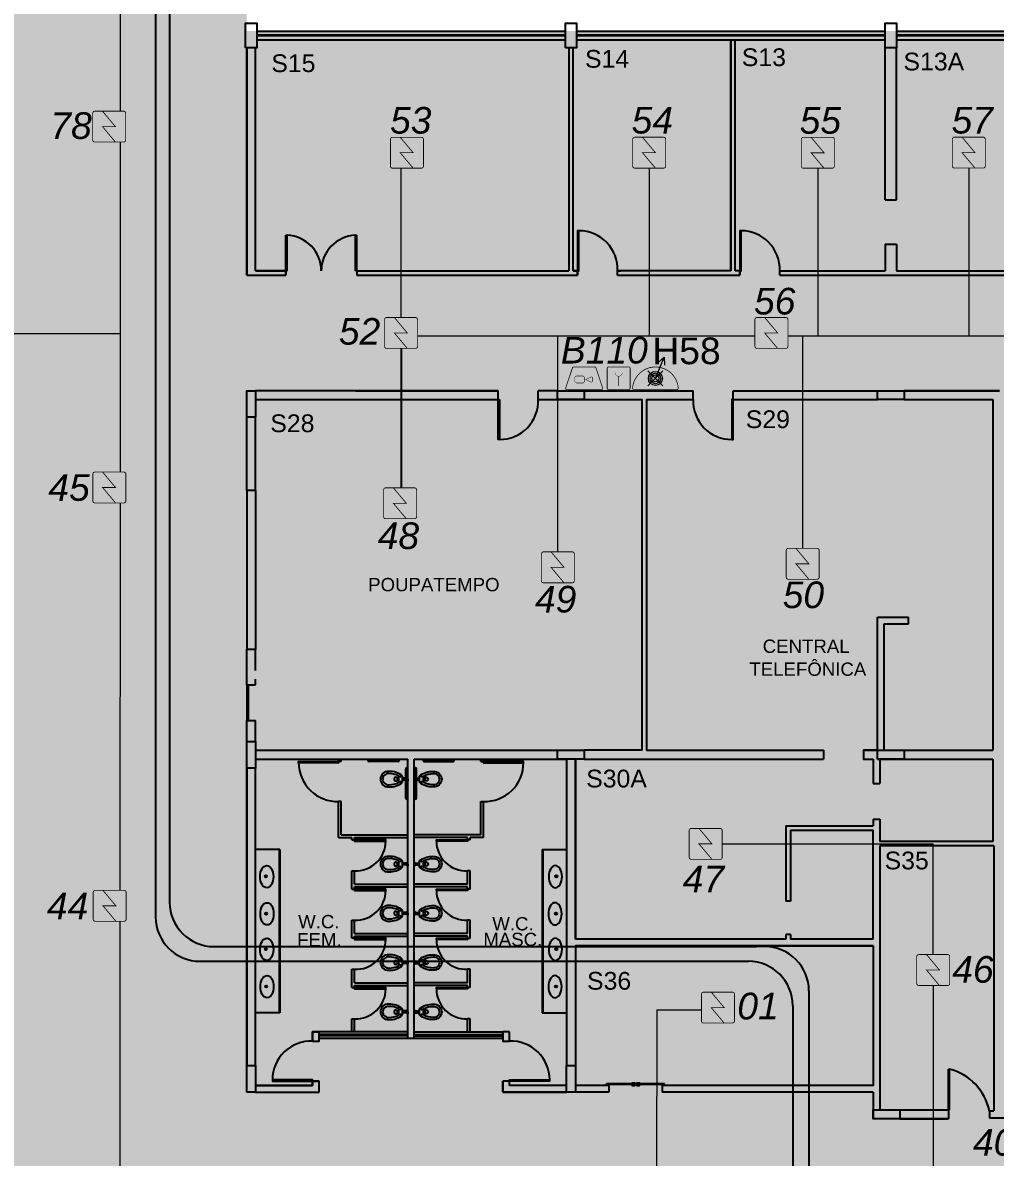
# Model space of a CAD drawing. Header units: metres. Extents: x -331 to 2982, y 362 to 2539.
# Drawn here: x 803.97 to 825.86, y 501.49 to 527.04 of the extents above; entities that cross this region are included whole.
import ezdxf
from ezdxf.enums import TextEntityAlignment as Align

# ---------------------------------------------------------------- set-up
doc = ezdxf.new("R2010")
doc.units = ezdxf.units.M
doc.layers.get('0').update_dxf_attribs({"color": 251})
doc.layers.add('_corredores', color=251, linetype='Continuous', plot=False)
doc.layers.add('_salas', color=251, linetype='Continuous', plot=False)
for name, color, linetype in [('ALV', 251, 'Continuous'), ('CX', 251, 'Continuous'), ('DET. FUMAÇA', 1, 'Continuous'), ('Div', 251, 'Continuous'), ('Est', 251, 'Continuous'), ('Mob', 251, 'Continuous'), ('SALAS NOVAS', 7, 'Continuous'), ('Texto_Salas', 251, 'Continuous'), ('vid', 251, 'Continuous'), ('vis', 251, 'Continuous')]:
    doc.layers.add(name, color=color, linetype=linetype)
doc.styles.add('DESTAQUE', font='arial.ttf', dxfattribs={"height": 0.4})
doc.styles.get("Standard").update_dxf_attribs({"font": 'arial.ttf', "height": 0.3})
doc.styles.add('X3G_ENTITY_1422892A', font='arial.ttf', dxfattribs={"height": 0.6})

# ---------------------------------------------------------------- blocks, each defined once
blk = doc.blocks.new('Detector de fumaça')
at = {"layer": 'DET. FUMAÇA', "linetype": 'Continuous', "lineweight": 15, "const_width": 0.0187}
blk.add_lwpolyline([(774.599, 539.816), (775.249, 539.816, -0.414214), (775.296, 539.769), (775.296, 539.167, -0.414214), (775.249, 539.12), (774.599, 539.12, -0.414214), (774.553, 539.167), (774.553, 539.769, -0.414214)], format="xyb", close=True, dxfattribs=at)
blk.add_lwpolyline([(774.773, 539.816), (775.064, 539.468), (774.773, 539.468), (775.064, 539.12)], dxfattribs=at)
blk = doc.blocks.new('WEW')
at = {"color": 1, "lineweight": 0, "true_color": 0xe60000}
for p, q in [((1781.244, 994.005), (1781.439, 994.482)), ((1781.439, 994.482), (1781.308, 994.36)), ((1781.439, 994.482), (1781.447, 994.302)), ((1781.075, 994.175), (1781.413, 993.836)), ((1781.413, 994.175), (1781.075, 993.836))]:
    blk.add_line(p, q, dxfattribs=at)
at = {"color": 1, "true_color": 0xe60000, "const_width": 0.0172}
for points in [[(1779.259, 993.747), (1780.023, 993.747, 0.511918), (1780.056, 993.793), (1779.907, 994.24, 0.322823), (1779.874, 994.263), (1779.408, 994.263, 0.322823), (1779.375, 994.24), (1779.226, 993.793, 0.511918)], [(1780.193, 994.263), (1780.641, 994.263, -0.414214), (1780.675, 994.229), (1780.675, 993.782, -0.414214), (1780.641, 993.747), (1780.193, 993.747, -0.414214), (1780.159, 993.782), (1780.159, 994.229, -0.414214)], [(1780.764, 993.748), (1781.724, 993.748, 0.435311), (1781.759, 993.784, 0.930949), (1780.73, 993.784, 0.435311)]]:
    blk.add_lwpolyline(points, format="xyb", close=True, dxfattribs=at)
at = {"color": 1, "true_color": 0xe60000, "const_width": 0.0086}
for points in [[(1779.463, 994.06), (1779.617, 994.06), (1779.652, 994.026), (1779.652, 993.936), (1779.617, 993.902), (1779.463, 993.902), (1779.428, 993.936), (1779.428, 994.026)], [(1779.832, 993.936), (1779.832, 994.026), (1779.802, 994.044), (1779.679, 993.981), (1779.802, 993.918)]]:
    blk.add_lwpolyline(points, close=True, dxfattribs=at)
for points in [[(1780.336, 994.135), (1780.338, 994.117), (1780.344, 994.099), (1780.351, 994.088), (1780.365, 994.073), (1780.373, 994.067), (1780.386, 994.06), (1780.397, 994.057), (1780.413, 994.055), (1780.421, 994.055), (1780.431, 994.056), (1780.45, 994.062), (1780.464, 994.07), (1780.477, 994.082), (1780.488, 994.096), (1780.494, 994.11), (1780.497, 994.122), (1780.498, 994.13), (1780.498, 994.136)], [(1780.417, 993.837), (1780.417, 994.055)]]:
    blk.add_lwpolyline(points, dxfattribs=at)
at = {"color": 1, "lineweight": 0, "true_color": 0xe60000}
for radius in [0.158, 0.119, 0.0774]:
    blk.add_circle((1781.244, 994.005), radius, dxfattribs=at)
blk = doc.blocks.new('VASO')
at = {"layer": 'Mob'}
for p, q in [((302.411, 172.354), (302.411, 172.494)), ((302.499, 172.354), (302.499, 172.494)), ((302.351, 172.465), (302.38, 172.465)), ((302.351, 172.383), (302.38, 172.383)), ((302.38, 172.465), (302.38, 172.383)), ((302.599, 172.444), (302.499, 172.444)), ((302.599, 172.404), (302.499, 172.404)), ((302.599, 172.444), (302.599, 172.455)), ((302.599, 172.404), (302.599, 172.444)), ((302.599, 172.404), (302.599, 172.393)), ((302.619, 172.464), (302.609, 172.464)), ((302.619, 172.383), (302.609, 172.383)), ((302.619, 172.424), (302.619, 172.464)), ((302.619, 172.424), (302.619, 172.383))]:
    blk.add_line(p, q, dxfattribs=at)
for centre in [(302.453, 172.486), (302.453, 172.362)]:
    blk.add_circle(centre, 0.00707, dxfattribs=at)
for centre, radius, start, end in [((302.178, 172.42), 0.179, 86.6811, 178.7962), ((302.178, 172.42), 0.129, 86.6811, 178.7962), ((302.205, 172.134), 0.464, 50.6979, 92.0637), ((302.205, 172.134), 0.414, 60.1325, 92.0637), ((302.178, 172.427), 0.179, 181.2038, 273.3189), ((302.178, 172.427), 0.129, 181.2038, 273.3189), ((302.205, 172.713), 0.464, 267.9363, 309.3021), ((302.205, 172.713), 0.414, 267.9363, 299.8675), ((302.349, 172.422), 0.043, 86.6811, 178.7962), ((302.349, 172.426), 0.043, 181.2038, 273.3189), ((302.609, 172.455), 0.00935, 90, 180), ((302.609, 172.393), 0.00935, 180, 270)]:
    blk.add_arc(centre, radius, start, end, dxfattribs=at)
blk = doc.blocks.new('VASO-SAN')
for p, q in [((302.411, 172.354), (302.411, 172.494)), ((302.499, 172.354), (302.499, 172.494)), ((302.351, 172.465), (302.38, 172.465)), ((302.351, 172.383), (302.38, 172.383)), ((302.38, 172.465), (302.38, 172.383)), ((302.599, 172.444), (302.499, 172.444)), ((302.599, 172.404), (302.499, 172.404)), ((302.599, 172.444), (302.599, 172.455)), ((302.599, 172.404), (302.599, 172.444)), ((302.599, 172.404), (302.599, 172.393)), ((302.619, 172.464), (302.609, 172.464)), ((302.619, 172.383), (302.609, 172.383)), ((302.619, 172.424), (302.619, 172.464)), ((302.619, 172.424), (302.619, 172.383))]:
    blk.add_line(p, q)
for centre in [(302.453, 172.486), (302.453, 172.362)]:
    blk.add_circle(centre, 0.00707)
for centre, radius, start, end in [((302.178, 172.42), 0.179, 86.6811, 178.7962), ((302.178, 172.42), 0.129, 86.6811, 178.7962), ((302.205, 172.134), 0.464, 50.6979, 92.0637), ((302.205, 172.134), 0.414, 60.1325, 92.0637), ((302.178, 172.427), 0.179, 181.2038, 273.3189), ((302.178, 172.427), 0.129, 181.2038, 273.3189), ((302.205, 172.713), 0.464, 267.9363, 309.3021), ((302.205, 172.713), 0.414, 267.9363, 299.8675), ((302.349, 172.422), 0.043, 86.6811, 178.7962), ((302.349, 172.426), 0.043, 181.2038, 273.3189), ((302.609, 172.455), 0.00935, 90, 180), ((302.609, 172.393), 0.00935, 180, 270)]:
    blk.add_arc(centre, radius, start, end)

msp = doc.modelspace()

# ---------------------------------------------------------------- hatches: boundary and pattern name
at = {"layer": '_corredores', "transparency": 33554508}
h = msp.add_hatch(color=256, dxfattribs=at)
h.dxf.hatch_style = 1
h.paths.add_polyline_path([(854.159, 542.856), (842.384, 542.856), (842.384, 540.756), (852.409, 540.756), (852.409, 521.406), (848.359, 521.406), (847.259, 526.931), (845.259, 526.931), (845.259, 521.356), (809.009, 521.356), (809.009, 540.756), (822.22, 540.756), (822.22, 542.856), (770.404, 542.856), (768.809, 542.931), (768.809, 540.556), (770.504, 540.556), (770.504, 526.646), (768.274, 526.646), (768.274, 525.646), (769.399, 525.646), (769.399, 519.846), (768.274, 519.846), (768.274, 518.756), (770.509, 518.756), (770.509, 518.556), (770.509, 510.381), (770.509, 504.956), (767.991, 504.956), (767.991, 502.406), (768.091, 502.406), (768.091, 502.256), (760.804, 502.256), (760.804, 518.556), (759.004, 518.556), (759.004, 502.343), (756.304, 502.343), (756.304, 502.526), (754.454, 502.526), (754.454, 499.256), (756.554, 499.256), (756.554, 499.756), (801.957, 499.756), (801.957, 494.706), (802.257, 494.706), (802.257, 494.056), (801.957, 494.056), (801.957, 489.034), (797.559, 489.034), (797.559, 485.931), (798.959, 485.931), (798.959, 486.531), (802.034, 486.531), (802.034, 486.306), (803.983, 486.306), (803.983, 494.656), (816.416, 494.656), (816.416, 491.706), (814.609, 491.706), (814.609, 489.906), (818.009, 489.906), (818.009, 491.706), (824.559, 491.706), (824.559, 492.606), (823.409, 492.606), (823.409, 499.956), (842.959, 499.956), (842.959, 498.656), (844.912, 498.656), (844.912, 499.956), (852.509, 499.956), (852.509, 494.406), (854.159, 494.406)])
h.paths.add_polyline_path([(809.009, 518.756), (842.959, 518.756), (842.959, 502.256), (830.609, 502.256), (830.609, 502.356), (823.109, 502.356), (823.109, 502.956), (814.779, 502.956), (814.779, 504.162), (810.639, 504.162), (810.639, 502.956), (809.009, 502.956)], flags=16)
h.paths.add_polyline_path([(802.012, 502.256), (773.009, 502.256), (769.691, 502.256), (769.691, 502.406), (770.134, 502.406), (770.134, 502.556), (773.009, 502.556), (773.009, 518.756), (775.859, 518.756), (795.009, 518.756), (795.009, 515.106), (799.059, 515.106), (799.059, 516.906), (797.859, 516.906), (797.859, 518.756), (802.012, 518.756)], flags=16)
h.paths.add_polyline_path([(802.012, 521.356), (773.012, 521.356), (772.984, 521.356), (772.984, 526.856), (773.012, 540.756), (802.012, 540.756)], flags=16)
h.paths.add_polyline_path([(844.809, 518.556), (844.809, 518.756), (847.259, 518.756), (847.259, 518.08), (852.209, 518.08), (852.209, 518.756), (852.259, 519.237), (852.409, 519.237), (852.409, 502.256), (844.959, 502.256), (844.979, 518.556)], flags=16)
at = {"layer": '_salas', "transparency": 33554559}
h = msp.add_hatch(color=256, dxfattribs=at)
h.dxf.hatch_style = 1
h.paths.add_polyline_path([(773.012, 540.756), (773.012, 534.756), (802.012, 534.756), (802.012, 540.756)])
h.paths.add_polyline_path([(809.009, 540.756), (809.009, 534.756), (845.259, 534.756), (845.259, 526.931), (847.259, 526.931), (848.359, 521.406), (852.409, 521.406), (852.409, 540.756)])
h.paths.add_polyline_path([(775.859, 526.856), (775.859, 521.356), (802.012, 521.356), (802.012, 526.856)])
h.paths.add_polyline_path([(809.009, 526.856), (809.009, 521.356), (839.659, 521.356), (839.659, 526.856)])
h.paths.add_polyline_path([(802.012, 502.256), (802.012, 518.756), (797.859, 518.756), (797.859, 516.906), (799.059, 516.906), (799.059, 515.106), (795.009, 515.106), (795.009, 518.756), (775.859, 518.756), (775.859, 514.056), (773.009, 514.056), (773.009, 502.256)])
h.paths.add_polyline_path([(830.609, 502.356), (842.959, 502.256), (842.959, 518.756), (809.009, 518.756), (809.009, 502.956), (810.639, 502.956), (810.639, 504.162), (814.779, 504.162), (814.779, 502.956), (823.109, 502.956), (823.109, 502.356)])
h.paths.add_polyline_path([(852.409, 518.08), (847.259, 518.08), (847.259, 518.756), (844.979, 518.756), (844.959, 502.256), (852.409, 502.256)])

# ---------------------------------------------------------------- linework, layer by layer
at = {"layer": 'ALV', "color": 251}
for p, q in [((809.009, 521.356), (809.009, 526.481)), ((809.009, 526.481), (809.009, 521.356)), ((809.009, 526.481), (809.009, 521.356)), ((809.209, 521.456), (809.209, 526.481)), ((809.209, 521.456), (809.209, 526.481)), ((809.209, 521.456), (809.209, 526.481)), ((809.209, 521.456), (809.209, 526.481)), ((816.259, 526.481), (816.259, 521.456)), ((816.359, 521.456), (816.359, 526.481)), ((819.909, 521.456), (819.909, 526.656)), ((819.909, 521.456), (819.909, 526.656)), ((819.909, 526.656), (819.909, 521.456)), ((819.909, 521.456), (819.909, 526.576)), ((819.909, 521.456), (819.909, 526.576)), ((820.009, 521.456), (820.009, 526.656)), ((820.009, 521.456), (820.009, 526.656)), ((820.009, 521.456), (820.009, 526.576)), ((820.009, 521.456), (820.009, 526.576)), ((820.009, 521.456), (820.009, 526.576)), ((823.384, 523.056), (823.384, 526.481)), ((823.634, 523.056), (823.634, 526.481)), ((823.384, 523.056), (823.634, 523.056)), ((823.384, 522.056), (823.384, 521.456)), ((823.384, 522.056), (823.634, 522.056)), ((823.634, 522.056), (823.634, 521.456)), ((809.009, 521.356), (809.889, 521.356)), ((809.009, 521.356), (809.72, 521.356)), ((809.009, 521.356), (809.72, 521.356)), ((809.009, 521.356), (809.72, 521.356)), ((809.209, 521.456), (809.889, 521.456)), ((809.209, 521.456), (809.75, 521.456)), ((809.889, 521.456), (809.209, 521.456)), ((809.889, 521.456), (809.209, 521.456)), ((809.889, 521.456), (809.889, 521.356)), ((809.889, 521.456), (809.889, 521.356)), ((809.889, 521.356), (809.889, 521.456)), ((809.889, 521.356), (809.889, 521.456)), ((811.489, 521.456), (815.341, 521.456)), ((811.489, 521.456), (816.259, 521.456)), ((811.489, 521.456), (811.489, 521.356)), ((811.489, 521.456), (811.489, 521.356)), ((811.489, 521.456), (811.489, 521.356)), ((811.489, 521.356), (816.459, 521.356)), ((816.359, 521.456), (816.459, 521.456)), ((816.359, 521.456), (816.459, 521.456)), ((816.459, 521.456), (816.359, 521.456)), ((816.459, 521.456), (816.359, 521.456)), ((816.459, 521.456), (816.359, 521.456)), ((816.459, 521.456), (816.459, 521.356)), ((816.459, 521.456), (816.459, 521.356)), ((816.459, 521.356), (816.459, 521.456)), ((816.459, 521.356), (816.459, 521.456)), ((817.359, 521.456), (817.434, 521.456)), ((817.359, 521.456), (817.434, 521.456)), ((819.909, 521.456), (817.359, 521.456)), ((817.359, 521.356), (817.359, 521.456)), ((817.359, 521.356), (817.359, 521.456)), ((817.359, 521.356), (818.809, 521.356)), ((817.359, 521.356), (818.809, 521.356)), ((817.359, 521.356), (820.109, 521.356)), ((820.109, 521.456), (820.009, 521.456)), ((820.109, 521.456), (820.009, 521.456)), ((820.109, 521.456), (820.109, 521.356)), ((820.109, 521.456), (820.109, 521.356)), ((820.109, 521.356), (820.109, 521.456)), ((820.109, 521.356), (820.109, 521.456)), ((821.009, 521.356), (821.009, 521.456)), ((821.009, 521.456), (823.384, 521.456)), ((821.009, 521.356), (821.009, 521.456)), ((821.009, 521.356), (829.763, 521.356)), ((823.634, 521.456), (826.863, 521.456)), ((814.672, 518.756), (809.209, 518.756)), ((811.459, 518.756), (814.672, 518.756)), ((814.672, 518.556), (814.672, 518.756)), ((814.672, 518.556), (814.672, 518.756)), ((814.672, 518.556), (814.672, 518.756)), ((816.609, 518.756), (819.06, 518.756)), ((819.06, 518.556), (819.06, 518.756)), ((819.96, 518.556), (819.96, 518.756)), ((819.96, 518.756), (823.209, 518.756)), ((820.709, 518.756), (825.959, 518.756)), ((825.959, 518.756), (823.809, 518.756)), ((809.209, 518.556), (814.683, 518.556)), ((811.459, 518.556), (814.109, 518.556)), ((811.459, 518.556), (814.109, 518.556)), ((815.572, 518.556), (817.909, 518.556)), ((817.909, 510.656), (817.909, 518.556)), ((818.009, 518.556), (818.009, 510.656)), ((818.009, 518.556), (819.06, 518.556)), ((819.96, 518.556), (823.209, 518.556)), ((823.809, 518.556), (825.809, 518.556)), ((825.809, 518.556), (825.809, 510.656)), ((809.009, 516.506), (809.009, 518.156)), ((809.009, 516.506), (809.009, 518.156)), ((809.209, 516.506), (809.209, 518.156)), ((809.209, 516.506), (809.209, 518.156)), ((809.209, 516.506), (809.009, 516.506)), ((809.009, 516.506), (809.009, 512.923)), ((809.209, 516.506), (809.209, 512.923)), ((823.209, 510.656), (823.209, 513.656)), ((823.209, 513.656), (823.909, 513.656)), ((823.909, 513.506), (823.909, 513.656)), ((823.359, 510.656), (823.359, 513.506)), ((823.359, 513.506), (823.909, 513.506)), ((809.009, 512.13), (809.009, 512.923)), ((809.209, 512.923), (809.009, 512.923)), ((809.209, 512.456), (809.209, 512.923)), ((809.209, 512.456), (809.209, 512.923)), ((809.009, 512.13), (809.209, 512.13)), ((809.209, 512.13), (809.209, 512.256)), ((809.009, 511.33), (809.209, 511.33)), ((809.009, 510.856), (809.009, 511.33)), ((809.209, 510.856), (809.209, 511.33)), ((809.209, 510.656), (816.009, 510.656)), ((817.909, 510.656), (816.609, 510.656)), ((818.009, 510.656), (821.994, 510.656)), ((821.994, 510.656), (821.994, 510.456)), ((822.894, 510.656), (825.809, 510.656)), ((822.894, 510.656), (822.894, 510.456)), ((822.894, 510.655), (822.895, 510.656)), ((809.209, 510.456), (812.639, 510.456)), ((812.639, 504.162), (812.639, 510.456)), ((812.779, 504.162), (812.779, 510.456)), ((812.779, 510.456), (816.209, 510.456)), ((816.209, 510.456), (816.209, 504.156)), ((816.209, 510.456), (816.209, 504.156)), ((816.209, 510.456), (816.209, 503.556)), ((816.409, 510.456), (816.409, 506.406)), ((816.409, 510.456), (816.409, 506.406)), ((816.409, 506.406), (816.409, 510.456)), ((816.609, 510.456), (821.994, 510.456)), ((822.894, 510.456), (823.109, 510.456)), ((823.109, 510.456), (823.109, 509.906)), ((823.109, 510.456), (823.109, 509.906)), ((823.209, 510.456), (825.809, 510.456)), ((823.259, 510.456), (823.259, 509.906)), ((825.809, 510.456), (825.809, 508.606)), ((809.009, 503.556), (809.009, 510.256)), ((809.009, 510.256), (809.009, 503.556)), ((809.209, 504.156), (809.209, 510.256)), ((809.209, 504.156), (809.209, 510.256)), ((823.109, 509.906), (823.259, 509.906)), ((823.259, 509.906), (823.259, 509.906)), ((823.109, 509.106), (823.109, 508.956)), ((823.109, 509.106), (823.259, 509.106)), ((823.109, 509.106), (823.109, 508.956)), ((823.259, 509.106), (823.259, 508.606)), ((821.149, 508.956), (823.109, 508.956)), ((821.149, 508.956), (821.149, 507.256)), ((821.249, 508.856), (823.109, 508.856)), ((821.249, 508.856), (821.249, 507.256)), ((823.109, 506.406), (823.109, 508.856)), ((825.809, 508.606), (823.259, 508.606)), ((823.259, 508.506), (823.259, 502.556)), ((825.829, 508.506), (823.259, 508.506)), ((825.829, 508.506), (825.829, 502.536)), ((821.249, 507.256), (821.149, 507.256)), ((821.249, 506.506), (821.149, 506.506)), ((821.149, 506.506), (821.149, 506.406)), ((821.249, 506.506), (821.249, 506.406)), ((821.149, 506.406), (816.409, 506.406)), ((823.109, 506.256), (816.409, 506.256)), ((816.409, 506.256), (816.409, 503.556)), ((823.109, 506.406), (821.249, 506.406)), ((810.489, 504.106), (810.489, 504.312)), ((810.489, 504.312), (810.639, 504.312)), ((814.929, 504.312), (814.779, 504.312)), ((814.779, 504.162), (814.779, 504.312)), ((814.929, 504.106), (814.929, 504.312)), ((809.209, 503.556), (809.209, 504.156)), ((809.209, 503.556), (809.209, 504.156)), ((812.779, 504.162), (812.639, 504.162)), ((810.489, 503.206), (810.639, 503.206)), ((810.489, 503.106), (810.489, 503.206)), ((810.639, 503.206), (810.489, 503.206)), ((810.489, 503.206), (810.489, 503.106)), ((810.639, 502.962), (810.639, 503.206)), ((810.639, 502.956), (810.639, 503.206)), ((814.779, 502.962), (814.779, 503.206)), ((814.929, 503.206), (814.779, 503.206)), ((814.929, 503.206), (814.779, 503.206)), ((814.779, 503.206), (814.779, 502.956)), ((814.929, 503.106), (814.929, 503.206)), ((814.929, 503.106), (814.929, 503.206)), ((809.209, 503.106), (810.489, 503.106)), ((810.489, 503.106), (809.209, 503.106)), ((809.209, 502.956), (810.639, 502.956)), ((809.209, 502.956), (810.639, 502.956)), ((816.209, 502.956), (814.779, 502.956)), ((814.779, 502.956), (816.209, 502.956)), ((816.209, 503.106), (814.929, 503.106)), ((816.209, 503.106), (814.929, 503.106)), ((817.159, 503.106), (816.409, 503.106)), ((817.159, 502.956), (816.409, 502.956)), ((817.159, 503.106), (817.159, 502.956)), ((818.359, 503.106), (818.359, 502.956)), ((823.109, 502.956), (818.359, 502.956)), ((823.109, 502.956), (823.109, 502.356)), ((823.709, 502.556), (824.809, 502.556)), ((824.809, 502.556), (824.809, 502.356)), ((825.729, 502.536), (825.829, 502.536)), ((825.729, 502.536), (825.729, 502.376)), ((824.809, 502.356), (823.109, 502.356)), ((823.709, 502.356), (824.809, 502.356)), ((823.809, 502.356), (824.809, 502.356)), ((825.729, 502.376), (830.609, 502.376))]:
    msp.add_line(p, q, dxfattribs=at)
for points in [[(823.209, 510.456), (823.209, 510.656), (822.895, 510.656), (822.894, 510.655), (822.894, 510.456), (823.109, 510.456)], [(816.409, 506.256), (816.409, 506.256), (823.109, 506.256), (823.109, 506.256)], [(823.109, 506.256), (823.109, 503.106), (818.359, 503.106)], [(823.109, 506.406), (823.109, 506.406), (821.249, 506.406)]]:
    msp.add_lwpolyline(points, dxfattribs=at)
for points in [[(810.639, 504.312), (810.489, 504.312), (810.489, 504.106), (810.639, 504.106), (810.639, 504.162)], [(814.929, 504.312), (814.779, 504.312), (814.779, 504.162), (814.779, 504.106), (814.929, 504.106)]]:
    msp.add_lwpolyline(points, close=True, dxfattribs=at)
at = {"layer": 'CX', "color": 251, "ltscale": 8}
for p, q in [((809.889, 521.456), (809.889, 522.256)), ((809.889, 522.256), (809.919, 522.256)), ((809.919, 521.456), (809.919, 522.256)), ((811.459, 521.456), (811.459, 522.256)), ((811.459, 522.256), (811.489, 522.256)), ((811.489, 521.456), (811.489, 522.256)), ((809.009, 512.13), (809.009, 511.33)), ((809.039, 512.13), (809.039, 511.33))]:
    msp.add_line(p, q, dxfattribs=at)
at = {"layer": 'CX', "color": 251}
for p, q in [((809.889, 521.456), (809.919, 521.456)), ((811.489, 521.456), (811.459, 521.456)), ((812.639, 504.312), (810.639, 504.312)), ((812.779, 504.312), (814.779, 504.312)), ((812.639, 504.162), (810.639, 504.162)), ((814.779, 504.162), (812.779, 504.162)), ((824.809, 503.476), (824.829, 503.476)), ((824.809, 502.556), (824.809, 503.476)), ((824.829, 502.556), (824.829, 503.476)), ((817.111, 503.126), (817.111, 503.146)), ((817.761, 503.146), (817.111, 503.146)), ((817.761, 503.126), (817.111, 503.126)), ((817.708, 503.156), (817.708, 503.146)), ((817.708, 503.116), (817.708, 503.126)), ((817.715, 503.156), (817.715, 503.146)), ((817.715, 503.116), (817.715, 503.126)), ((817.761, 503.126), (817.761, 503.146)), ((817.767, 503.146), (817.767, 503.126)), ((818.417, 503.146), (817.767, 503.146)), ((818.417, 503.126), (817.767, 503.126)), ((817.814, 503.156), (817.814, 503.146)), ((817.814, 503.116), (817.814, 503.126)), ((817.821, 503.156), (817.821, 503.146)), ((817.821, 503.116), (817.821, 503.126)), ((818.417, 503.126), (818.417, 503.146)), ((824.809, 502.556), (824.829, 502.556))]:
    msp.add_line(p, q, dxfattribs=at)
at = {"layer": 'CX', "ltscale": 8}
for points in [[(816.459, 521.456), (816.489, 521.456), (816.489, 522.356), (816.459, 522.356)], [(820.109, 521.456), (820.139, 521.456), (820.139, 522.356), (820.109, 522.356)], [(819.96, 518.556), (819.93, 518.556), (819.93, 517.656), (819.96, 517.656)], [(811.439, 508.642), (811.439, 508.612), (812.139, 508.612), (812.139, 508.642)], [(813.979, 508.642), (813.979, 508.612), (813.279, 508.612), (813.279, 508.642)], [(811.439, 507.532), (811.439, 507.502), (812.139, 507.502), (812.139, 507.532)], [(813.979, 507.532), (813.979, 507.502), (813.279, 507.502), (813.279, 507.532)], [(811.439, 506.424), (811.439, 506.394), (812.139, 506.394), (812.139, 506.424)], [(813.979, 506.424), (813.979, 506.394), (813.279, 506.394), (813.279, 506.424)], [(811.439, 505.312), (811.439, 505.282), (812.139, 505.282), (812.139, 505.312)], [(813.979, 505.312), (813.979, 505.282), (813.279, 505.282), (813.279, 505.312)], [(810.489, 503.206), (810.489, 503.236), (809.589, 503.236), (809.589, 503.206)], [(814.929, 503.206), (814.929, 503.236), (815.829, 503.236), (815.829, 503.206)]]:
    msp.add_lwpolyline(points, close=True, dxfattribs=at)
at = {"layer": 'CX', "color": 251, "ltscale": 8}
msp.add_lwpolyline([(814.702, 518.556), (814.702, 517.656), (814.672, 517.656), (814.672, 518.556)], close=True, dxfattribs=at)
at = {"layer": 'CX', "color": 251}
for points in [[(817.679, 503.168), (817.746, 503.168), (817.746, 503.156), (817.679, 503.156)], [(817.785, 503.168), (817.852, 503.168), (817.852, 503.156), (817.785, 503.156)], [(817.679, 503.104), (817.746, 503.104), (817.746, 503.116), (817.679, 503.116)], [(817.785, 503.104), (817.852, 503.104), (817.852, 503.116), (817.785, 503.116)]]:
    msp.add_lwpolyline(points, close=True, dxfattribs=at)
at = {"layer": 'CX', "ltscale": 8}
for centre, radius, start, end in [((816.489, 521.486), 0.871, 358.058, 90), ((820.139, 521.486), 0.871, 358.058, 90), ((819.93, 518.527), 0.871, 178.058, 270), ((811.468, 508.612), 0.671, 267.4911, 0), ((813.95, 508.612), 0.671, 180, 272.5089), ((811.468, 507.502), 0.671, 267.4911, 0), ((813.95, 507.502), 0.671, 180, 272.5089), ((811.468, 506.394), 0.671, 267.4911, 0), ((813.95, 506.394), 0.671, 180, 272.5089), ((811.468, 505.282), 0.671, 267.4911, 0), ((813.95, 505.282), 0.671, 180, 272.5089), ((810.46, 503.236), 0.871, 88.058, 180), ((814.959, 503.236), 0.871, 0, 91.942)]:
    msp.add_arc(centre, radius, start, end, dxfattribs=at)
at = {"layer": 'CX', "color": 251, "ltscale": 8}
for centre, radius, start, end in [((809.889, 521.456), 0.8, 0, 87.8509), ((811.489, 521.456), 0.8, 92.1491, 180), ((814.702, 518.527), 0.87, 270, 1.942)]:
    msp.add_arc(centre, radius, start, end, dxfattribs=at)
at = {"layer": 'CX', "color": 251}
msp.add_arc((824.521, 502.28), 1.235, 11.9651, 75.5441, dxfattribs=at)
at = {"layer": 'Div', "color": 230, "linetype": 'Continuous'}
for p, q in [((806.96, 535.687), (806.96, 506.904)), ((807.273, 535.317), (807.273, 507.236)), ((808.273, 506.236), (820.488, 506.236)), ((807.96, 505.904), (820.303, 505.904)), ((821.666, 505.236), (821.666, 485.438)), ((821.303, 504.904), (821.303, 485.438))]:
    msp.add_line(p, q, dxfattribs=at)
at = {"layer": 'Div', "color": 150, "linetype": 'Continuous', "lineweight": 0}
for p, q in [((812.485, 520.404), (812.485, 523.767)), ((816.014, 515.125), (816.014, 519.991)), ((821.526, 515.204), (821.526, 519.991)), ((819.714, 508.549), (824.464, 508.549)), ((824.464, 506.055), (824.464, 508.549)), ((824.464, 505.36), (824.464, 501.113)), ((818.237, 499.049), (818.252, 504.808)), ((818.252, 504.808), (819.246, 504.808))]:
    msp.add_line(p, q, dxfattribs=at)
at = {"layer": 'Div', "color": 150}
msp.add_line((812.485, 519.709), (812.485, 516.568), dxfattribs=at)
at = {"layer": 'Div', "lineweight": 0}
for p, q in [((811.079, 510.406), (811.079, 510.456)), ((811.139, 510.406), (811.079, 510.406)), ((811.139, 510.406), (811.139, 510.456)), ((814.279, 510.406), (814.279, 510.456)), ((814.279, 510.406), (814.339, 510.406)), ((814.339, 510.406), (814.339, 510.456)), ((811.079, 508.692), (811.079, 509.506)), ((811.139, 509.506), (811.079, 509.506)), ((811.139, 508.752), (811.139, 509.506)), ((814.279, 509.506), (814.339, 509.506)), ((814.279, 508.752), (814.279, 509.506)), ((814.339, 508.692), (814.339, 509.506)), ((811.079, 508.692), (811.379, 508.692)), ((811.139, 508.752), (812.639, 508.752)), ((811.379, 508.642), (811.379, 508.692)), ((811.379, 508.642), (811.439, 508.642)), ((811.439, 508.692), (812.639, 508.692)), ((811.439, 508.642), (811.439, 508.692)), ((811.439, 508.642), (811.439, 508.692)), ((814.279, 508.752), (812.779, 508.752)), ((813.979, 508.692), (812.779, 508.692)), ((813.979, 508.642), (813.979, 508.692)), ((813.979, 508.642), (813.979, 508.692)), ((814.039, 508.642), (813.979, 508.642)), ((814.039, 508.642), (814.039, 508.692)), ((814.339, 508.692), (814.039, 508.692)), ((811.379, 507.942), (811.439, 507.942)), ((811.379, 507.532), (811.379, 507.942)), ((811.439, 507.642), (811.439, 507.942)), ((813.979, 507.642), (813.979, 507.942)), ((814.039, 507.942), (813.979, 507.942)), ((814.039, 507.532), (814.039, 507.942)), ((811.379, 507.532), (811.439, 507.532)), ((811.439, 507.642), (812.639, 507.642)), ((811.439, 507.582), (812.639, 507.582)), ((811.439, 507.532), (811.439, 507.582)), ((811.439, 507.532), (811.439, 507.582)), ((813.979, 507.642), (812.779, 507.642)), ((813.979, 507.582), (812.779, 507.582)), ((813.979, 507.532), (813.979, 507.582)), ((813.979, 507.532), (813.979, 507.582)), ((814.039, 507.532), (813.979, 507.532)), ((811.379, 506.832), (811.439, 506.832)), ((811.379, 506.424), (811.379, 506.832)), ((811.439, 506.532), (811.439, 506.832)), ((813.979, 506.532), (813.979, 506.832)), ((814.039, 506.832), (813.979, 506.832)), ((814.039, 506.424), (814.039, 506.832)), ((811.439, 506.532), (812.639, 506.532)), ((813.979, 506.532), (812.779, 506.532)), ((811.439, 506.472), (812.639, 506.472)), ((811.439, 506.424), (811.439, 506.472)), ((813.979, 506.472), (812.779, 506.472)), ((813.979, 506.424), (813.979, 506.472)), ((811.379, 505.724), (811.439, 505.724)), ((811.379, 505.312), (811.379, 505.724)), ((811.439, 505.422), (811.439, 505.724)), ((813.979, 505.422), (813.979, 505.724)), ((814.039, 505.724), (813.979, 505.724)), ((814.039, 505.312), (814.039, 505.724)), ((811.379, 505.312), (811.439, 505.312)), ((811.439, 505.422), (812.639, 505.422)), ((811.439, 505.362), (812.639, 505.362)), ((811.439, 505.312), (811.439, 505.362)), ((813.979, 505.422), (812.779, 505.422)), ((813.979, 505.362), (812.779, 505.362)), ((813.979, 505.312), (813.979, 505.362)), ((814.039, 505.312), (813.979, 505.312)), ((811.379, 504.312), (811.379, 504.612)), ((811.379, 504.612), (811.439, 504.612)), ((811.439, 504.312), (811.439, 504.612)), ((813.979, 504.312), (813.979, 504.612)), ((814.039, 504.612), (813.979, 504.612)), ((814.039, 504.312), (814.039, 504.612))]:
    msp.add_line(p, q, dxfattribs=at)
at = {"layer": 'Div'}
for p, q in [((811.079, 510.406), (811.079, 510.456)), ((811.139, 510.406), (811.079, 510.406)), ((811.139, 510.406), (811.139, 510.456)), ((814.279, 510.406), (814.279, 510.456)), ((814.279, 510.406), (814.339, 510.406)), ((814.339, 510.406), (814.339, 510.456)), ((811.079, 508.692), (811.079, 509.506)), ((811.139, 509.506), (811.079, 509.506)), ((811.139, 508.752), (811.139, 509.506)), ((814.279, 509.506), (814.339, 509.506)), ((814.279, 508.752), (814.279, 509.506)), ((814.339, 508.692), (814.339, 509.506)), ((811.079, 508.692), (811.379, 508.692)), ((811.139, 508.752), (812.639, 508.752)), ((811.379, 508.642), (811.379, 508.692)), ((811.379, 508.642), (811.439, 508.642)), ((811.439, 508.692), (812.639, 508.692)), ((811.439, 508.642), (811.439, 508.692)), ((811.439, 508.642), (811.439, 508.692)), ((814.279, 508.752), (812.779, 508.752)), ((813.979, 508.692), (812.779, 508.692)), ((813.979, 508.642), (813.979, 508.692)), ((813.979, 508.642), (813.979, 508.692)), ((814.039, 508.642), (813.979, 508.642)), ((814.039, 508.642), (814.039, 508.692)), ((814.339, 508.692), (814.039, 508.692)), ((811.379, 507.942), (811.439, 507.942)), ((811.379, 507.532), (811.379, 507.942)), ((811.439, 507.642), (811.439, 507.942)), ((813.979, 507.642), (813.979, 507.942)), ((814.039, 507.942), (813.979, 507.942)), ((814.039, 507.532), (814.039, 507.942)), ((811.379, 507.532), (811.439, 507.532)), ((811.439, 507.642), (812.639, 507.642)), ((811.439, 507.582), (812.639, 507.582)), ((811.439, 507.532), (811.439, 507.582)), ((811.439, 507.532), (811.439, 507.582)), ((813.979, 507.642), (812.779, 507.642)), ((813.979, 507.582), (812.779, 507.582)), ((813.979, 507.532), (813.979, 507.582)), ((813.979, 507.532), (813.979, 507.582)), ((814.039, 507.532), (813.979, 507.532)), ((811.379, 506.832), (811.439, 506.832)), ((811.379, 506.424), (811.379, 506.832)), ((811.439, 506.532), (811.439, 506.832)), ((813.979, 506.532), (813.979, 506.832)), ((814.039, 506.832), (813.979, 506.832)), ((814.039, 506.424), (814.039, 506.832)), ((811.439, 506.532), (812.639, 506.532)), ((813.979, 506.532), (812.779, 506.532)), ((811.439, 506.472), (812.639, 506.472)), ((811.439, 506.424), (811.439, 506.472)), ((813.979, 506.472), (812.779, 506.472)), ((813.979, 506.424), (813.979, 506.472)), ((811.379, 505.724), (811.439, 505.724)), ((811.379, 505.312), (811.379, 505.724)), ((811.439, 505.422), (811.439, 505.724)), ((813.979, 505.422), (813.979, 505.724)), ((814.039, 505.724), (813.979, 505.724)), ((814.039, 505.312), (814.039, 505.724)), ((811.379, 505.312), (811.439, 505.312)), ((811.439, 505.422), (812.639, 505.422)), ((811.439, 505.362), (812.639, 505.362)), ((811.439, 505.312), (811.439, 505.362)), ((813.979, 505.422), (812.779, 505.422)), ((813.979, 505.362), (812.779, 505.362)), ((813.979, 505.312), (813.979, 505.362)), ((814.039, 505.312), (813.979, 505.312)), ((811.379, 504.312), (811.379, 504.612)), ((811.379, 504.612), (811.439, 504.612)), ((811.439, 504.312), (811.439, 504.612)), ((813.979, 504.312), (813.979, 504.612)), ((814.039, 504.612), (813.979, 504.612)), ((814.039, 504.312), (814.039, 504.612))]:
    msp.add_line(p, q, dxfattribs=at)
at = {"layer": 'Div', "lineweight": 0, "ltscale": 8}
for p, q in [((811.439, 506.424), (811.379, 506.424)), ((813.979, 506.424), (814.039, 506.424))]:
    msp.add_line(p, q, dxfattribs=at)
at = {"layer": 'Div', "ltscale": 8}
for p, q in [((811.439, 506.424), (811.379, 506.424)), ((813.979, 506.424), (814.039, 506.424))]:
    msp.add_line(p, q, dxfattribs=at)
at = {"layer": 'Div', "color": 230, "linetype": 'Continuous', "lineweight": 0}
msp.add_line((820.488, 506.236), (820.666, 506.236), dxfattribs=at)
at = {"layer": 'Div', "color": 150, "linetype": 'Continuous', "lineweight": 0}
for points in [[(806.159, 531.55), (806.159, 525.051)], [(806.159, 524.355), (806.158, 516.923)], [(818.07, 523.768), (818.07, 519.991)], [(821.867, 523.766), (821.867, 519.991)], [(825.265, 523.77), (825.265, 519.991)], [(802.002, 520.047), (806.155, 520.047)], [(812.857, 519.991), (820.449, 519.991)], [(821.192, 519.991), (829.656, 519.991)], [(806.158, 516.227), (806.157, 507.502)], [(806.157, 506.806), (806.156, 499.064)]]:
    msp.add_lwpolyline(points, dxfattribs=at)
at = {"layer": 'Div', "lineweight": 0}
for points in [[(811.079, 510.406), (811.079, 510.376), (810.179, 510.376), (810.179, 510.406)], [(814.339, 510.406), (814.339, 510.376), (815.239, 510.376), (815.239, 510.406)]]:
    msp.add_lwpolyline(points, close=True, dxfattribs=at)
at = {"layer": 'Div'}
for points in [[(811.079, 510.406), (811.079, 510.376), (810.179, 510.376), (810.179, 510.406)], [(814.339, 510.406), (814.339, 510.376), (815.239, 510.376), (815.239, 510.406)]]:
    msp.add_lwpolyline(points, close=True, dxfattribs=at)
at = {"layer": 'Div', "lineweight": 0}
for centre, start, end in [((811.05, 510.376), 180, 271.942), ((814.369, 510.376), 268.058, 0)]:
    msp.add_arc(centre, 0.871, start, end, dxfattribs=at)
at = {"layer": 'Div'}
for centre, start, end in [((811.05, 510.376), 180, 271.942), ((814.369, 510.376), 268.058, 0)]:
    msp.add_arc(centre, 0.871, start, end, dxfattribs=at)
at = {"layer": 'Div', "color": 230, "linetype": 'Continuous'}
for centre, start, end in [((808.273, 507.236), 180, 270), ((807.96, 506.904), 180, 270), ((820.666, 505.236), 0, 90), ((820.303, 504.904), 0, 90)]:
    msp.add_arc(centre, 1, start, end, dxfattribs=at)
at = {"layer": 'Est', "color": 251}
for p, q in [((816.009, 518.756), (815.572, 518.756)), ((815.572, 518.556), (815.572, 518.756)), ((815.572, 518.556), (816.009, 518.556)), ((823.209, 510.456), (823.209, 510.656)), ((823.209, 510.656), (823.809, 510.656)), ((823.809, 510.656), (823.809, 510.456)), ((823.809, 510.456), (823.209, 510.456))]:
    msp.add_line(p, q, dxfattribs=at)
for points in [[(808.984, 526.481), (808.984, 527.031), (809.234, 527.031), (809.234, 526.481)], [(816.184, 526.481), (816.184, 527.031), (816.434, 527.031), (816.434, 526.481)], [(823.384, 526.481), (823.384, 527.031), (823.634, 527.031), (823.634, 526.481)], [(823.384, 526.481), (823.384, 527.031), (823.634, 527.031), (823.634, 526.481)], [(809.009, 518.156), (809.009, 518.756), (809.209, 518.756), (809.209, 518.156)], [(809.009, 518.156), (809.009, 518.756), (809.209, 518.756), (809.209, 518.156)], [(816.609, 518.556), (816.009, 518.556), (816.009, 518.756), (816.609, 518.756)], [(816.609, 518.556), (816.009, 518.556), (816.009, 518.756), (816.609, 518.756)], [(823.809, 518.556), (823.209, 518.556), (823.209, 518.756), (823.809, 518.756)], [(823.809, 518.556), (823.209, 518.556), (823.209, 518.756), (823.809, 518.756)], [(809.009, 510.256), (809.009, 510.856), (809.209, 510.856), (809.209, 510.256)], [(816.609, 510.456), (816.009, 510.456), (816.009, 510.656), (816.609, 510.656)], [(816.609, 510.456), (816.009, 510.456), (816.009, 510.656), (816.609, 510.656)], [(809.009, 502.956), (809.009, 503.556), (809.209, 503.556), (809.209, 502.956)], [(816.209, 502.956), (816.209, 503.556), (816.409, 503.556), (816.409, 502.956)], [(816.209, 502.956), (816.209, 503.556), (816.409, 503.556), (816.409, 502.956)], [(823.709, 502.356), (823.109, 502.356), (823.109, 502.556), (823.709, 502.556)]]:
    msp.add_lwpolyline(points, close=True, dxfattribs=at)
at = {"layer": 'Mob', "color": 251}
for p, q in [((811.738, 510.431), (811.738, 510.456)), ((811.763, 510.433), (811.763, 510.456)), ((812.414, 510.406), (811.763, 510.406)), ((812.413, 510.431), (811.764, 510.431)), ((812.414, 510.433), (812.414, 510.456)), ((812.439, 510.431), (812.439, 510.456)), ((812.979, 510.431), (812.979, 510.456)), ((813.004, 510.433), (813.004, 510.456)), ((813.004, 510.406), (813.655, 510.406)), ((813.005, 510.431), (813.654, 510.431)), ((813.655, 510.433), (813.655, 510.456)), ((813.68, 510.431), (813.68, 510.456)), ((812.589, 509.581), (812.589, 510.233)), ((812.614, 510.258), (812.639, 510.258)), ((812.614, 509.583), (812.614, 510.231)), ((812.615, 510.233), (812.639, 510.233)), ((812.804, 510.258), (812.779, 510.258)), ((812.803, 510.233), (812.779, 510.233)), ((812.804, 509.583), (812.804, 510.231)), ((812.829, 509.581), (812.829, 510.233)), ((812.614, 509.556), (812.639, 509.556)), ((812.615, 509.581), (812.639, 509.581)), ((812.803, 509.581), (812.779, 509.581)), ((812.804, 509.556), (812.779, 509.556)), ((809.739, 508.419), (809.739, 504.742)), ((809.759, 508.419), (809.759, 504.742)), ((815.659, 508.419), (815.659, 504.742)), ((815.679, 508.419), (815.679, 504.742))]:
    msp.add_line(p, q, dxfattribs=at)
at = {"layer": 'Mob', "color": 251, "ltscale": 8}
for p, q in [((809.759, 508.419), (809.209, 508.419)), ((815.659, 508.419), (816.209, 508.419)), ((809.759, 504.742), (809.209, 504.742)), ((815.659, 504.742), (816.209, 504.742))]:
    msp.add_line(p, q, dxfattribs=at)
at = {"layer": 'Mob', "color": 251}
for centre in [(809.44, 507.817), (815.978, 507.817), (809.447, 506.978), (815.971, 506.978), (809.44, 506.177), (815.978, 506.177), (809.447, 505.338), (815.971, 505.338)]:
    msp.add_circle(centre, 0.0243, dxfattribs=at)
for centre, radius, start, end in [((811.763, 510.431), 0.025, 180, 270), ((811.764, 510.433), 0.00182, 193.2302, 255.8594), ((812.412, 510.433), 0.00182, 284.1406, 346.7698), ((812.414, 510.431), 0.025, 270, 0), ((813.004, 510.431), 0.025, 180, 270), ((813.006, 510.433), 0.00182, 193.2302, 255.8594), ((813.654, 510.433), 0.00182, 284.1406, 346.7698), ((813.655, 510.431), 0.025, 270, 0), ((812.614, 510.233), 0.025, 90, 180), ((812.616, 510.231), 0.00182, 103.2302, 165.8594), ((812.802, 510.231), 0.00182, 14.1406, 76.7698), ((812.804, 510.233), 0.025, 0, 90), ((812.614, 509.581), 0.025, 180, 270), ((812.616, 509.583), 0.00182, 194.1406, 256.7698), ((812.802, 509.583), 0.00182, 283.2302, 345.8594), ((812.804, 509.581), 0.025, 270, 0)]:
    msp.add_arc(centre, radius, start, end, dxfattribs=at)
for centre in [(809.46, 507.812), (809.467, 506.973), (809.46, 506.172), (809.467, 505.333)]:
    msp.add_ellipse(centre, major_axis=(0, -0.25), ratio=0.598195, dxfattribs=at)
at = {"layer": 'Mob', "color": 251, "extrusion": (0, 0, -1)}
for centre in [(815.958, 507.812), (815.951, 506.973), (815.958, 506.172), (815.951, 505.333)]:
    msp.add_ellipse(centre, major_axis=(0, -0.25), ratio=0.598195, dxfattribs=at)
at = {"layer": 'vid', "color": 251}
for p, q in [((816.184, 526.766), (809.234, 526.766)), ((816.184, 526.746), (809.234, 526.746)), ((823.384, 526.766), (816.434, 526.766)), ((823.384, 526.746), (816.434, 526.746)), ((828.815, 526.766), (823.634, 526.766)), ((828.815, 526.746), (823.634, 526.746)), ((812.639, 504.252), (810.639, 504.252)), ((812.639, 504.222), (810.639, 504.222)), ((812.779, 504.252), (814.779, 504.252)), ((812.779, 504.222), (814.779, 504.222))]:
    msp.add_line(p, q, dxfattribs=at)
at = {"layer": 'vis', "color": 251}
for p, q in [((809.234, 526.856), (816.184, 526.856)), ((816.434, 526.856), (823.384, 526.856)), ((823.634, 526.856), (830.609, 526.856)), ((809.234, 526.656), (816.184, 526.656)), ((816.434, 526.656), (823.384, 526.656)), ((823.634, 526.656), (830.609, 526.656))]:
    msp.add_line(p, q, dxfattribs=at)

# ---------------------------------------------------------------- block references
at = {"lineweight": 0}
msp.add_blockref('WEW', (-963.034, -474.973), dxfattribs=at)
at = {"layer": 'DET. FUMAÇA', "linetype": 'Continuous', "lineweight": 0}
for p in [(30.99, -14.765), (37.693, -15.353), (43.146, -15.352), (46.943, -15.354), (50.34, -15.35), (37.561, -19.412), (45.897, -19.412), (30.993, -22.893), (37.538, -23.248), (46.601, -24.612), (41.089, -24.691), (44.418, -30.919), (31.001, -32.314), (49.54, -33.76), (44.694, -34.607)]:
    msp.add_blockref('Detector de fumaça', p, dxfattribs=at)
at = {"layer": 'Mob', "color": 251}
for name, p in [('VASO-SAN', (510.02, 337.583)), ('VASO', (510.02, 335.671)), ('VASO', (510.02, 334.561)), ('VASO', (510.02, 333.454)), ('VASO', (510.02, 332.341))]:
    msp.add_blockref(name, p, dxfattribs=at)
at = {"layer": 'Mob', "color": 251, "xscale": -1}
for name, p in [('VASO-SAN', (1115.398, 337.583)), ('VASO', (1115.398, 335.671)), ('VASO', (1115.398, 334.561)), ('VASO', (1115.398, 333.454)), ('VASO', (1115.398, 332.341))]:
    msp.add_blockref(name, p, dxfattribs=at)

# ---------------------------------------------------------------- texts
at = {"layer": 'Div', "color": 5, "linetype": 'Continuous', "lineweight": 0, "char_height": 0.6, "width": 13.3188, "attachment_point": 1}
for s, insert in [('{\\fArial|b0|i1|c0|p34;53}', (812.236, 525.145)), ('{\\fArial|b0|i1|c0|p34;54}', (817.674, 525.148)), ('{\\fArial|b0|i1|c0|p34;55}', (821.457, 525.142)), ('{\\fArial|b0|i1|c0|p34;57}', (824.876, 525.147)), ('{\\fArial|b0|i1|c0|p34;78}', (804.59, 525.026)), ('{\\fArial|b0|i1|c0|p34;56}', (820.43, 521.072)), ('{\\fArial|b0|i1|c0|p34;52}', (811.084, 520.392)), ('{\\fArial|b0|i1|c0|p34;45}', (804.543, 516.875)), ('{\\fArial|b0|i1|c0|p34;48}', (811.959, 515.789)), ('{\\fArial|b0|i1|c0|p34;50}', (821.076, 514.458)), ('{\\fArial|b0|i1|c0|p34;49}', (815.498, 514.36)), ('{\\fArial|b0|i1|c0|p34;47}', (818.825, 508.058)), ('{\\fArial|b0|i1|c0|p34;44}', (804.511, 507.447)), ('{\\fArial|b0|i1|c0|p34;46}', (824.892, 506.022)), ('{\\fArial|b0|i1|c0|p34;01}', (820.054, 505.196)), ('{\\fArial|b0|i1|c0|p34;40}', (825.36, 502.129))]:
    msp.add_mtext(s, dxfattribs=dict(at, insert=insert))
at = {"layer": 'Div', "color": 6, "linetype": 'Continuous', "lineweight": 0, "true_color": 0xff00ff, "insert": (816.082, 519.968), "char_height": 0.6, "width": 13.3188, "attachment_point": 1}
msp.add_mtext('{\\fArial|b0|i1|c0|p34;\\C6;B110}', dxfattribs=at)
at = {"layer": 'Div', "color": 96, "linetype": 'Continuous', "lineweight": 0, "true_color": 0x008000, "insert": (818.141, 519.953), "char_height": 0.6, "width": 13.3188, "attachment_point": 1, "style": 'X3G_ENTITY_1422892A'}
msp.add_mtext('H58', dxfattribs=at)
at = {"layer": 'SALAS NOVAS', "color": 251, "style": 'DESTAQUE'}
for s, p in [('S14', (817.123, 526.03)), ('S13', (820.652, 526.066)), ('S15', (810.061, 525.931)), ('S13A', (824.478, 525.969)), ('S29', (820.742, 517.913)), ('S28', (810.038, 517.822)), ('S30A', (817.335, 509.82)), ('S35', (823.867, 507.975)), ('S36', (817.168, 505.265))]:
    msp.add_text(s, height=0.4, dxfattribs=at).set_placement(p, align=Align.CENTER)
at = {"layer": 'Texto_Salas', "color": 251, "style": 'DESTAQUE'}
msp.add_text('POUPATEMPO', height=0.3, dxfattribs=at).set_placement((813.223, 514.238), align=Align.CENTER)
for s, p in [('CENTRAL ', (820.626, 512.851)), ('TELEFÔNICA', (820.326, 512.334)), ('W.C.', (810.168, 506.648)), ('W.C.', (814.538, 506.6)), ('FEM.', (810.146, 506.241)), ('MASC.', (814.336, 506.247))]:
    msp.add_text(s, height=0.3, dxfattribs=at).set_placement(p)

doc.saveas('drawing.dxf')
